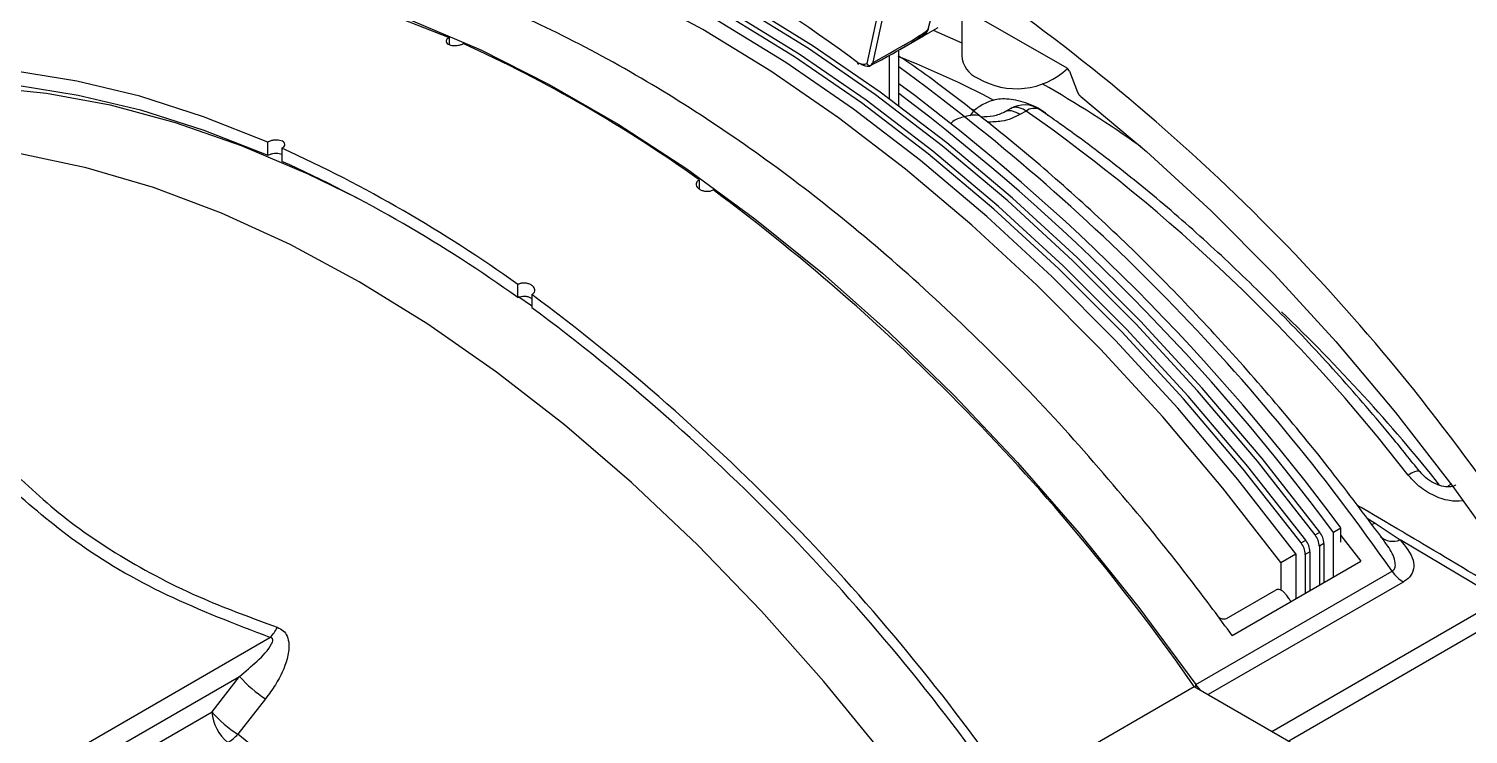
# Model space of a CAD drawing. Extents: x 8 to 113, y 1 to 87.
# Drawn here: x 76.795 to 80.052, y 69.027 to 70.623 of the extents above; entities that cross this region are included whole.
import ezdxf

# ---------------------------------------------------------------- set-up
doc = ezdxf.new("R2010")
doc.units = 0
doc.header["$MEASUREMENT"] = 0
doc.layers.add('OBJECT', color=7, linetype='CONTINUOUS')

msp = doc.modelspace()

# ---------------------------------------------------------------- linework, layer by layer
at = {"layer": 'OBJECT'}
for p, q in [((78.83, 70.6221), (78.8803, 70.8099)), ((78.7343, 70.7418), (78.6913, 70.544)), ((78.7058, 70.5469), (78.7508, 70.7542)), ((78.8766, 70.6886), (79.1439, 70.5343)), ((78.9063, 70.6714), (78.9063, 70.5622)), ((78.8196, 70.6068), (78.8527, 70.6259)), ((78.8416, 70.6195), (78.9063, 70.5913)), ((77.7464, 70.6032), (77.7464, 70.5871)), ((78.7662, 70.576), (78.8196, 70.6068)), ((78.743, 70.464), (78.743, 70.5629)), ((78.7642, 70.4483), (78.7642, 70.5748)), ((79.1501, 70.5267), (79.1684, 70.4795)), ((78.926, 70.4428), (78.9345, 70.4385)), ((79.0172, 70.4425), (79.0025, 70.434)), ((79.0518, 70.4367), (79.0379, 70.4287)), ((77.3363, 70.3368), (77.3363, 70.3664)), ((77.3681, 70.3525), (77.3681, 70.3229)), ((78.3121, 70.281), (78.3121, 70.2605)), ((77.902, 70.0147), (77.902, 70.0443)), ((77.9021, 70.0181), (77.9328, 69.9964)), ((77.9338, 70.0215), (77.9338, 69.9919)), ((80.0057, 69.5866), (80.0126, 69.593)), ((79.8233, 69.5155), (79.8417, 69.5044)), ((79.8417, 69.5044), (79.8979, 69.4666)), ((79.7057, 69.4782), (79.7162, 69.4843)), ((79.7641, 69.4934), (79.7471, 69.4836)), ((79.7471, 69.3823), (79.7471, 69.4836)), ((79.7641, 69.4611), (79.7641, 69.4934)), ((79.7641, 69.4767), (79.8093, 69.4182)), ((79.6739, 69.4598), (79.6845, 69.4659)), ((79.6941, 69.4398), (79.6836, 69.4337)), ((79.6941, 69.4398), (79.6941, 69.3518)), ((79.7259, 69.4581), (79.7154, 69.452)), ((79.7154, 69.452), (79.7154, 69.364)), ((79.7259, 69.4581), (79.7259, 69.3701)), ((80.1245, 69.3315), (79.8979, 69.4666)), ((79.5181, 69.2502), (79.8093, 69.4182)), ((79.6285, 69.4151), (79.6624, 69.4347)), ((79.6285, 69.4151), (79.6285, 69.3526)), ((79.6624, 69.4347), (79.6624, 69.3334)), ((79.6836, 69.4337), (79.6836, 69.3457)), ((79.4361, 69.1393), (79.8799, 69.3954)), ((79.9054, 69.3712), (79.4642, 69.1165)), ((79.6169, 69.353), (79.5042, 69.2881)), ((79.6081, 69.0334), (80.1245, 69.3315)), ((80.1524, 69.3037), (79.6461, 69.0114)), ((74.2122, 67.4395), (77.3411, 69.2457)), ((74.2327, 67.403), (77.2723, 69.1577)), ((77.2099, 69.0773), (77.2723, 69.1577)), ((79.0222, 68.8981), (79.4323, 69.1349)), ((79.4323, 69.1349), (79.6609, 69.0029)), ((79.4475, 69.1261), (79.4361, 69.1393)), ((79.4363, 69.1326), (79.4361, 69.1393)), ((77.3312, 69.1072), (77.2686, 69.0269)), ((74.2305, 67.3573), (77.2099, 69.0773))]:
    msp.add_line(p, q, dxfattribs=at)
at = {"layer": 'OBJECT', "flags": 128}
for points in [[(79.7162, 69.4843), (79.5857, 69.6507), (79.4503, 69.8101), (79.3108, 69.9617), (79.1676, 70.105), (79.0213, 70.2394), (78.8726, 70.3644), (78.722, 70.4793), (78.5702, 70.5838), (78.4178, 70.6775), (78.2653, 70.7598), (78.1135, 70.8306), (77.9629, 70.8895), (77.8142, 70.9363), (77.6679, 70.9708), (77.5247, 70.9928), (77.3852, 71.0023), (77.2498, 70.9991), (77.1193, 70.9834)], [(79.6739, 69.4598), (79.5434, 69.6263), (79.4081, 69.7856), (79.2685, 69.9373), (79.1253, 70.0806), (78.979, 70.215), (78.8303, 70.34), (78.6797, 70.4549), (78.5279, 70.5594), (78.3755, 70.6531), (78.223, 70.7354), (78.0712, 70.8062), (77.9206, 70.8651), (77.7719, 70.9119), (77.6256, 70.9464), (77.4824, 70.9684), (77.3429, 70.9778), (77.2075, 70.9747), (77.077, 70.959)], [(79.6845, 69.4659), (79.5539, 69.6324), (79.4186, 69.7917), (79.279, 69.9434), (79.1358, 70.0867), (78.9896, 70.2211), (78.8409, 70.346), (78.6903, 70.461), (78.5385, 70.5655), (78.386, 70.6591), (78.2336, 70.7415), (78.0817, 70.8123), (77.9311, 70.8712), (77.7824, 70.918), (77.6362, 70.9524), (77.493, 70.9745), (77.3534, 70.9839), (77.2181, 70.9808), (77.0875, 70.9651)], [(79.7057, 69.4782), (79.5751, 69.6446), (79.4398, 69.804), (79.3003, 69.9556), (79.1571, 70.0989), (79.0108, 70.2334), (78.8621, 70.3583), (78.7115, 70.4732), (78.5597, 70.5778), (78.4072, 70.6714), (78.2548, 70.7538), (78.1029, 70.8246), (77.9524, 70.8835), (77.8036, 70.9302), (77.6574, 70.9647), (77.5142, 70.9867), (77.3746, 70.9962), (77.2393, 70.993), (77.1087, 70.9774)], [(79.6285, 69.4151), (79.4972, 69.5835), (79.361, 69.7446), (79.2205, 69.898), (79.0762, 70.0429), (78.9289, 70.1788), (78.7789, 70.3051), (78.6271, 70.4212), (78.474, 70.5268), (78.3203, 70.6212), (78.1666, 70.7042), (78.0135, 70.7755), (77.8617, 70.8346), (77.7118, 70.8814), (77.5644, 70.9157), (77.4201, 70.9373), (77.2796, 70.9462), (77.1435, 70.9422), (77.0122, 70.9255)], [(79.6624, 69.4347), (79.5311, 69.603), (79.3949, 69.7642), (79.2544, 69.9176), (79.1102, 70.0625), (78.9628, 70.1984), (78.8129, 70.3247), (78.6611, 70.4408), (78.508, 70.5463), (78.3543, 70.6408), (78.2005, 70.7238), (78.0474, 70.7951), (77.8956, 70.8542), (77.7457, 70.901), (77.5983, 70.9353), (77.4541, 70.9569), (77.3136, 70.9658), (77.1774, 70.9618), (77.0461, 70.9451)], [(76.6581, 70.7364), (76.7806, 70.761), (76.908, 70.7739), (77.0397, 70.7748), (77.1754, 70.7639), (77.3145, 70.7412), (77.4564, 70.7067), (77.6005, 70.6607), (77.7464, 70.6032)], [(76.6657, 70.7386), (76.7951, 70.7638), (76.9298, 70.776), (77.0694, 70.775), (77.2132, 70.7609), (77.3605, 70.7336), (77.5109, 70.6934), (77.6635, 70.6404), (77.8178, 70.5748), (77.9731, 70.4969), (78.1288, 70.4071), (78.2841, 70.3056), (78.4384, 70.1931), (78.591, 70.0699), (78.7413, 69.9365), (78.8887, 69.7936), (79.0325, 69.6418), (79.172, 69.4816), (79.3068, 69.3139), (79.4361, 69.1393)], [(77.3363, 70.3664), (77.1904, 70.4239), (77.0463, 70.47), (76.9044, 70.5044), (76.7653, 70.5272), (76.6296, 70.5381), (76.4978, 70.5371), (76.3705, 70.5243), (76.248, 70.4996)], [(76.2562, 70.4655), (76.3776, 70.4906), (76.5039, 70.5039), (76.6347, 70.5054), (76.7693, 70.4951), (76.9074, 70.4729), (77.0482, 70.4391), (77.1914, 70.3936), (77.3363, 70.3368)], [(76.2997, 70.4573), (76.4264, 70.4815), (76.5583, 70.4929), (76.6949, 70.4916), (76.8356, 70.4774), (76.9798, 70.4505), (77.1268, 70.4109), (77.2761, 70.3589), (77.427, 70.2947), (77.538, 70.2401)], [(79.1756, 70.4694), (79.3244, 70.345), (79.4706, 70.2108), (79.6137, 70.0672), (79.7529, 69.9151), (79.8877, 69.755), (80.0175, 69.5876), (80.1416, 69.4137), (80.2597, 69.2341), (80.371, 69.0495), (80.4752, 68.8608), (80.5717, 68.6688), (80.6602, 68.4743), (80.7403, 68.2783), (80.8115, 68.0815), (80.8737, 67.8848), (80.9265, 67.6891), (80.9696, 67.4953), (81.003, 67.3043)], [(78.8608, 68.805), (78.7304, 68.9794), (78.5944, 69.1465), (78.4534, 69.3055), (78.3082, 69.4556), (78.1594, 69.5962), (78.0077, 69.7266), (77.8539, 69.8461), (77.6986, 69.9543), (77.5425, 70.0506), (77.3864, 70.1345), (77.2311, 70.2057), (77.0772, 70.2638), (76.9255, 70.3085), (76.7768, 70.3398), (76.6315, 70.3573), (76.4906, 70.361), (76.3546, 70.351), (76.2241, 70.3271)], [(79.9426, 69.621), (79.9425, 69.6211), (79.9401, 69.6222), (79.9362, 69.6218), (79.9308, 69.6202), (79.9241, 69.6172), (79.9164, 69.6131)], [(79.8336, 69.5017), (79.8337, 69.5017), (79.8417, 69.5044)]]:
    msp.add_lwpolyline(points, dxfattribs=at)
at = {"layer": 'OBJECT'}
for centre, radius, start, end in [((76.2691, 66.8677), 4.6937, 34.7816, 56.0017), ((78.8071, 70.6271), 0.0238, 301.6306, 343.4997), ((78.8391, 70.6388), 0.0206, 240.9823, 243.5762), ((78.8193, 70.6433), 0.0237, 296.8406, 299.984), ((76.4735, 67.7127), 3.1586, 54.4029, 65.6025), ((78.6741, 70.5458), 0.00372, 167.8045, 227.3848), ((78.6757, 70.5466), 0.00521, 180.7061, 238.1668), ((78.0098, 68.6298), 2.0717, 62.111, 68.7011), ((78.9657, 70.5661), 0.0595, 183.7967, 247.5236), ((78.6775, 70.5511), 0.01, 233.5361, 242.6131), ((75.9228, 66.6418), 4.8209, 34.8332, 53.8858), ((79.0298, 70.6563), 0.1692, 239.0946, 313.2183), ((75.8604, 66.6097), 4.8533, 36.4543, 53.2505), ((77.7593, 68.1644), 2.6857, 54.6661, 60.3333), ((75.835, 66.5927), 4.8643, 36.463, 52.9736), ((79.0478, 70.3886), 0.062, 55.6557, 119.9851), ((79.0698, 70.4133), 0.0295, 63.918, 127.5072), ((76.7547, 67.1598), 4.0019, 37.809, 54.9693), ((76.0634, 67.4759), 3.1586, 54.4029, 65.6025), ((76.0805, 67.4759), 3.1246, 54.3418, 65.6636), ((75.4453, 66.3611), 4.8569, 34.8267, 53.3589), ((75.0352, 66.1244), 4.8569, 34.8267, 53.3589), ((75.0567, 66.1324), 4.8138, 34.7093, 53.2964), ((76.9065, 67.1377), 3.9382, 38.5227, 46.2445), ((79.6698, 69.45), 0.0456, 2.528, 38.0842), ((79.6803, 69.4561), 0.0456, 2.528, 38.0842), ((79.8816, 69.5059), 0.0425, 228.4024, 292.5522), ((79.638, 69.4317), 0.0456, 2.528, 38.0842), ((79.6486, 69.4378), 0.0456, 2.528, 38.0842), ((79.9494, 69.4431), 0.0843, 214.4455, 238.555), ((77.2768, 69.309), 0.0902, 315.4776, 333.538), ((77.4533, 69.3092), 0.236, 219.9357, 238.8528), ((77.3072, 69.0839), 0.0976, 183.8769, 230.8413), ((77.3909, 69.229), 0.2362, 219.9616, 238.8161), ((77.192, 69.0977), 0.1043, 300.9303, 317.2684), ((74.7732, 65.9344), 3.9738, 36.3743, 51.099)]:
    msp.add_arc(centre, radius, start, end, dxfattribs=at)
for centre, major_axis, ratio, start_param, end_param in [((78.4461, 68.0965), (-1.8185, 2.8489), 0.545295, 5.325383, 5.621715), ((78.3875, 70.4266), (0.4436, 0.1981), 0.067913, 5.453796, 6.175461), ((78.4068, 70.4078), (0.4232, 0.2148), 0.03328, 5.479991, 6.200656), ((78.4068, 70.4078), (0.4232, 0.2148), 0.03328, 6.200656, 6.253319), ((78.3875, 70.4266), (0.4436, 0.1981), 0.067913, 6.175461, 6.228125), ((78.6666, 70.5873), (-0.0269, 0.0422), 0.545295, 2.385972, 3.047804), ((78.6737, 70.5919), (-0.0319, 0.0508), 0.550739, 2.389651, 2.8703), ((79.1439, 70.5261), (-0.005, 0.00866), 0.577456, 4.450948, 5.497929)]:
    msp.add_ellipse(centre, major_axis=major_axis, ratio=ratio, start_param=start_param, end_param=end_param, dxfattribs=at)
for points, knots in [([(79.3144, 69.514), (79.256, 69.5829), (79.1393, 69.7207), (78.9536, 69.9126), (78.761, 70.0919), (78.5639, 70.2543), (78.3659, 70.3975), (78.1665, 70.5225), (77.9651, 70.629), (77.7657, 70.7147), (77.5714, 70.7787), (77.3818, 70.8217), (77.1954, 70.845), (77.076, 70.8421), (77.0164, 70.8407)], [0, 0, 0, 0, 0.082347, 0.164694, 0.249433, 0.334172, 0.416519, 0.498866, 0.583605, 0.668344, 0.750089, 0.831834, 0.915917, 1, 1, 1, 1]), ([(77.7464, 70.6032), (77.7453, 70.6024), (77.7425, 70.6006), (77.74, 70.5972), (77.7396, 70.5933), (77.7417, 70.5897), (77.7462, 70.5869), (77.7525, 70.585), (77.76, 70.5845), (77.7677, 70.5853), (77.774, 70.587), (77.7771, 70.5886), (77.7783, 70.5892)], [0, 0, 0, 0, 0.073627, 0.179766, 0.286276, 0.393535, 0.501562, 0.610022, 0.718406, 0.826275, 0.933445, 1, 1, 1, 1]), ([(78.6913, 70.544), (78.6913, 70.5439), (78.6917, 70.5434), (78.693, 70.5421), (78.6954, 70.5405), (78.6979, 70.5396), (78.6992, 70.5395), (78.6995, 70.5394)], [0, 0, 0, 0, 0.017184, 0.202292, 0.556604, 0.898384, 1, 1, 1, 1]), ([(78.6995, 70.5394), (78.7017, 70.5417), (78.704, 70.544), (78.7058, 70.5468), (78.7058, 70.5469)], [0, 0, 0, 0, 0.980028, 1, 1, 1, 1]), ([(79.8475, 69.4837), (79.8103, 69.5334), (79.7327, 69.6368), (79.609, 69.7865), (79.4784, 69.9339), (79.344, 70.074), (79.2064, 70.2063), (79.0662, 70.3306), (78.9237, 70.4452), (78.8228, 70.5218), (78.7693, 70.5573), (78.7642, 70.5607)], [0, 0, 0, 0, 0.114883, 0.239354, 0.363847, 0.488369, 0.612923, 0.737513, 0.862142, 0.986814, 1, 1, 1, 1]), ([(78.697, 70.5382), (78.697, 70.5382), (78.6979, 70.5378), (78.6989, 70.5379), (78.6994, 70.5391), (78.6995, 70.5394)], [0, 0, 0, 0, 0.021184, 0.717124, 1, 1, 1, 1]), ([(79.1684, 70.4795), (79.1686, 70.479), (79.169, 70.4779), (79.1698, 70.4764), (79.1707, 70.4749), (79.1717, 70.4734), (79.1727, 70.4721), (79.174, 70.4707), (79.175, 70.4699), (79.1756, 70.4694)], [0, 0, 0, 0, 0.13456, 0.269123, 0.403684, 0.538244, 0.672803, 0.807366, 1, 1, 1, 1]), ([(79.1014, 70.4269), (79.0994, 70.4286), (79.0836, 70.4423), (79.0509, 70.4567), (79.009, 70.4661), (78.9733, 70.4618), (78.946, 70.4477), (78.9302, 70.4352), (78.925, 70.4262), (78.9248, 70.426)], [0, 0, 0, 0, 0.031482, 0.258567, 0.476795, 0.669507, 0.836498, 0.995594, 1, 1, 1, 1]), ([(78.9461, 70.4261), (78.9452, 70.4262), (78.932, 70.4291), (78.9111, 70.4228), (78.8891, 70.4176), (78.8822, 70.4092), (78.8815, 70.4084)], [0, 0, 0, 0, 0.035174, 0.532457, 0.956865, 1, 1, 1, 1]), ([(79.0029, 70.4342), (78.9948, 70.4306), (78.9793, 70.4235), (78.9592, 70.4233), (78.9496, 70.4232)], [0, 0, 0, 0, 0.517767, 1, 1, 1, 1]), ([(79.0379, 70.4287), (79.0317, 70.4255), (79.0192, 70.4193), (78.9944, 70.4121), (78.975, 70.4118), (78.9639, 70.4116)], [0, 0, 0, 0, 0.300435, 0.601444, 1, 1, 1, 1]), ([(79.0379, 70.4287), (79.0321, 70.4319), (79.0232, 70.4369), (79.0123, 70.4374), (79.0061, 70.4364), (79.0034, 70.4343), (79.0028, 70.4338)], [0, 0, 0, 0, 0.440478, 0.679121, 0.923306, 1, 1, 1, 1]), ([(79.0518, 70.4367), (79.0489, 70.4386), (79.0429, 70.4422), (79.034, 70.445), (79.0259, 70.4454), (79.0201, 70.4444), (79.0175, 70.4425), (79.017, 70.4421)], [0, 0, 0, 0, 0.233259, 0.466517, 0.699776, 0.933034, 1, 1, 1, 1]), ([(79.9426, 69.621), (79.9222, 69.6465), (79.8629, 69.7205), (79.7616, 69.838), (79.6376, 69.9708), (79.5102, 70.0958), (79.3801, 70.2128), (79.25, 70.3192), (79.1505, 70.3931), (79.0953, 70.4312), (79.0828, 70.4398)], [0, 0, 0, 0, 0.077973, 0.225923, 0.373927, 0.521976, 0.670078, 0.818238, 0.958668, 1, 1, 1, 1]), ([(77.3681, 70.3525), (77.3697, 70.3536), (77.373, 70.3558), (77.375, 70.3597), (77.3746, 70.3636), (77.3717, 70.367), (77.3665, 70.3696), (77.3598, 70.371), (77.3521, 70.3711), (77.3445, 70.3699), (77.3393, 70.368), (77.3369, 70.3667), (77.3363, 70.3664)], [0, 0, 0, 0, 0.1064742, 0.2129401, 0.319697, 0.427105, 0.5351835, 0.643667, 0.7520788, 0.8599258, 0.9669596, 1, 1, 1, 1]), ([(77.3363, 70.3368), (77.3376, 70.3375), (77.3408, 70.3391), (77.3473, 70.3408), (77.3549, 70.3416), (77.3623, 70.3411), (77.3662, 70.3397), (77.3681, 70.3391)], [0, 0, 0, 0, 0.14715, 0.359258, 0.572118, 0.786509, 1, 1, 1, 1]), ([(78.3121, 70.281), (78.311, 70.2803), (78.3082, 70.2784), (78.3057, 70.2744), (78.3053, 70.2695), (78.3074, 70.2646), (78.3119, 70.2603), (78.3182, 70.257), (78.3257, 70.2551), (78.3334, 70.2549), (78.3397, 70.2561), (78.3428, 70.2577), (78.3439, 70.2582)], [0, 0, 0, 0, 0.073488, 0.179791, 0.286365, 0.393529, 0.501387, 0.609763, 0.718227, 0.826269, 0.933534, 1, 1, 1, 1]), ([(77.9338, 70.0215), (77.9354, 70.0226), (77.9386, 70.0249), (77.9407, 70.0296), (77.9403, 70.0346), (77.9374, 70.0394), (77.9322, 70.0435), (77.9255, 70.0464), (77.9178, 70.0477), (77.9102, 70.0474), (77.905, 70.0459), (77.9026, 70.0446), (77.902, 70.0443)], [0, 0, 0, 0, 0.106365, 0.212716, 0.319458, 0.426999, 0.535235, 0.643752, 0.752038, 0.859722, 0.966705, 1, 1, 1, 1]), ([(77.902, 70.0147), (77.9033, 70.0153), (77.9065, 70.0169), (77.913, 70.0181), (77.9205, 70.0179), (77.928, 70.016), (77.9319, 70.0137), (77.9338, 70.0125)], [0, 0, 0, 0, 0.14692, 0.359433, 0.572501, 0.786775, 1, 1, 1, 1]), ([(76.7784, 69.6032), (76.8002, 69.5828), (76.8659, 69.5216), (76.9993, 69.4277), (77.1736, 69.3362), (77.3014, 69.2894), (77.3576, 69.2688)], [0, 0, 0, 0, 0.149978, 0.450605, 0.758659, 1, 1, 1, 1]), ([(80.0393, 69.5545), (80.0296, 69.5541), (80.0074, 69.5534), (79.9711, 69.5668), (79.9387, 69.5878), (79.923, 69.6057), (79.9164, 69.6131)], [0, 0, 0, 0, 0.221937, 0.506795, 0.795837, 1, 1, 1, 1]), ([(80.0244, 69.5909), (80.0229, 69.5899), (80.0191, 69.5873), (80.006, 69.5857), (79.988, 69.5887), (79.9689, 69.5973), (79.9527, 69.609), (79.9458, 69.6178), (79.9432, 69.6213)], [0, 0, 0, 0, 0.141494, 0.337279, 0.514394, 0.699564, 0.884942, 1, 1, 1, 1]), ([(77.3411, 69.2457), (77.2617, 69.2762), (77.1004, 69.3381), (76.9015, 69.4547), (76.7992, 69.5442), (76.751, 69.5864)], [0, 0, 0, 0, 0.339274, 0.688484, 1, 1, 1, 1]), ([(80.1559, 69.3339), (80.087, 69.3753), (79.9691, 69.4461), (79.85, 69.5163), (79.8005, 69.5454)], [0, 0, 0, 0, 0.584553, 1, 1, 1, 1]), ([(79.5181, 69.2502), (79.5037, 69.2699), (79.4748, 69.3094), (79.4307, 69.3677), (79.3775, 69.4364), (79.3383, 69.4846), (79.3144, 69.514)], [0, 0, 0, 0, 0.218765, 0.43753, 0.656295, 1, 1, 1, 1]), ([(79.8623, 69.4639), (79.8605, 69.4664), (79.8557, 69.4732), (79.8507, 69.4797), (79.8475, 69.4837)], [0, 0, 0, 0, 0.375757, 1, 1, 1, 1]), ([(79.8799, 69.3954), (79.8816, 69.3967), (79.8854, 69.3997), (79.888, 69.4078), (79.886, 69.426), (79.8759, 69.4457), (79.8648, 69.4599), (79.8619, 69.4636)], [0, 0, 0, 0, 0.082282, 0.184662, 0.358551, 0.835915, 1, 1, 1, 1]), ([(79.8979, 69.4666), (79.9105, 69.4515), (79.9281, 69.4305), (79.9299, 69.4008), (79.9226, 69.3832), (79.9104, 69.3747), (79.9054, 69.3712)], [0, 0, 0, 0, 0.4849631, 0.6758982, 0.8683927, 1, 1, 1, 1]), ([(79.6383, 69.3447), (79.6367, 69.3467), (79.6335, 69.3504), (79.6275, 69.3535), (79.6222, 69.3546), (79.6188, 69.354), (79.6173, 69.3532), (79.6169, 69.353)], [0, 0, 0, 0, 0.29148, 0.560989, 0.754894, 0.949735, 1, 1, 1, 1]), ([(79.6512, 69.327), (79.6496, 69.3293), (79.6458, 69.3345), (79.6415, 69.3404), (79.6389, 69.344), (79.6383, 69.3447)], [0, 0, 0, 0, 0.387387, 0.872424, 1, 1, 1, 1]), ([(79.5042, 69.2881), (79.503, 69.2876), (79.5007, 69.2867), (79.4964, 69.2869), (79.492, 69.2883), (79.4894, 69.2902), (79.4881, 69.2911)], [0, 0, 0, 0, 0.241825, 0.482961, 0.74107, 1, 1, 1, 1]), ([(77.2723, 69.1577), (77.2857, 69.1691), (77.3125, 69.1919), (77.3387, 69.2182), (77.3467, 69.2356), (77.3476, 69.2393), (77.3472, 69.2422), (77.3462, 69.2439), (77.3443, 69.2452), (77.3425, 69.2456), (77.3414, 69.2457), (77.3411, 69.2457)], [0, 0, 0, 0, 0.41911, 0.839952, 0.8802, 0.924729, 0.942602, 0.960653, 0.976828, 0.994028, 1, 1, 1, 1]), ([(77.3576, 69.2688), (77.3623, 69.2665), (77.3719, 69.262), (77.3812, 69.2479), (77.3856, 69.226), (77.3794, 69.1875), (77.3594, 69.1458), (77.3388, 69.1176), (77.3312, 69.1072)], [0, 0, 0, 0, 0.087297, 0.174539, 0.284702, 0.464436, 0.802352, 1, 1, 1, 1])]:
    msp.add_open_spline(points, degree=3, knots=knots, dxfattribs=at)

doc.saveas('drawing.dxf')
